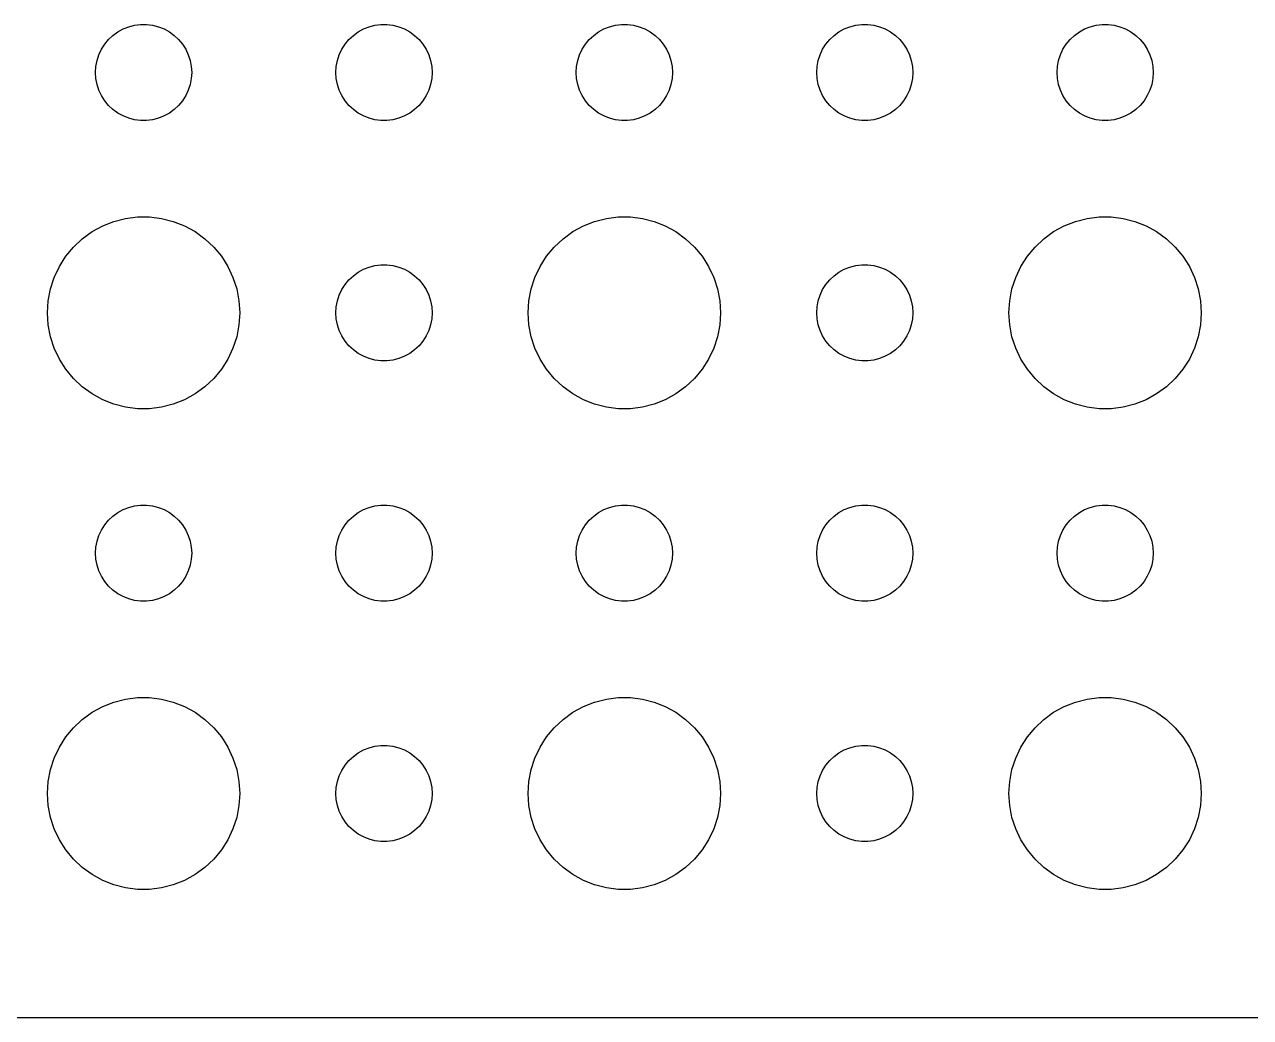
# Model space of a CAD drawing. Header units: metres. Extents: x -150 to 150, y -37 to 37.
# Drawn here: x -116.22 to -77.97, y -36.99 to -6 of the extents above; entities that cross this region are included whole.
import ezdxf

# ---------------------------------------------------------------- set-up
doc = ezdxf.new("R2010")
doc.units = ezdxf.units.M

msp = doc.modelspace()

# ---------------------------------------------------------------- linework, layer by layer
for p, q in [((-113.139, -6.14275), (-112.964, -6.07341)), ((-112.964, -6.07341), (-112.781, -6.02657)), ((-112.781, -6.02657), (-112.594, -6.00294)), ((-112.594, -6.00294), (-112.406, -6.00294)), ((-112.406, -6.00294), (-112.219, -6.02657)), ((-112.219, -6.02657), (-112.036, -6.07341)), ((-112.036, -6.07341), (-111.861, -6.14275)), ((-105.639, -6.14275), (-105.464, -6.07341)), ((-105.464, -6.07341), (-105.281, -6.02657)), ((-105.281, -6.02657), (-105.094, -6.00294)), ((-105.094, -6.00294), (-104.906, -6.00294)), ((-104.906, -6.00294), (-104.719, -6.02657)), ((-104.719, -6.02657), (-104.536, -6.07341)), ((-104.536, -6.07341), (-104.361, -6.14275)), ((-98.1387, -6.14275), (-97.9635, -6.07341)), ((-97.9635, -6.07341), (-97.7811, -6.02657)), ((-97.7811, -6.02657), (-97.5942, -6.00294)), ((-97.5942, -6.00294), (-97.4058, -6.00294)), ((-97.4058, -6.00294), (-97.2189, -6.02657)), ((-97.2189, -6.02657), (-97.0365, -6.07341)), ((-97.0365, -6.07341), (-96.8613, -6.14275)), ((-90.6387, -6.14275), (-90.4635, -6.07341)), ((-90.4635, -6.07341), (-90.2811, -6.02657)), ((-90.2811, -6.02657), (-90.0942, -6.00294)), ((-90.0942, -6.00294), (-89.9058, -6.00294)), ((-89.9058, -6.00294), (-89.7189, -6.02657)), ((-89.7189, -6.02657), (-89.5365, -6.07341)), ((-89.5365, -6.07341), (-89.3613, -6.14275)), ((-83.1387, -6.14275), (-82.9635, -6.07341)), ((-82.9635, -6.07341), (-82.7811, -6.02657)), ((-82.7811, -6.02657), (-82.5942, -6.00294)), ((-82.5942, -6.00294), (-82.4058, -6.00294)), ((-82.4058, -6.00294), (-82.2189, -6.02657)), ((-82.2189, -6.02657), (-82.0365, -6.07341)), ((-82.0365, -6.07341), (-81.8613, -6.14275)), ((-113.714, -6.61832), (-113.593, -6.47318)), ((-113.593, -6.47318), (-113.456, -6.34422)), ((-113.456, -6.34422), (-113.304, -6.23351)), ((-113.304, -6.23351), (-113.139, -6.14275)), ((-111.861, -6.14275), (-111.696, -6.23351)), ((-111.696, -6.23351), (-111.544, -6.34422)), ((-111.544, -6.34422), (-111.407, -6.47318)), ((-111.407, -6.47318), (-111.286, -6.61832)), ((-106.214, -6.61832), (-106.093, -6.47318)), ((-106.093, -6.47318), (-105.956, -6.34422)), ((-105.956, -6.34422), (-105.804, -6.23351)), ((-105.804, -6.23351), (-105.639, -6.14275)), ((-104.361, -6.14275), (-104.196, -6.23351)), ((-104.196, -6.23351), (-104.044, -6.34422)), ((-104.044, -6.34422), (-103.907, -6.47318)), ((-103.907, -6.47318), (-103.786, -6.61832)), ((-98.7135, -6.61832), (-98.5934, -6.47318)), ((-98.5934, -6.47318), (-98.4561, -6.34422)), ((-98.4561, -6.34422), (-98.3037, -6.23351)), ((-98.3037, -6.23351), (-98.1387, -6.14275)), ((-96.8613, -6.14275), (-96.6963, -6.23351)), ((-96.6963, -6.23351), (-96.5439, -6.34422)), ((-96.5439, -6.34422), (-96.4065, -6.47318)), ((-96.4065, -6.47318), (-96.2865, -6.61832)), ((-91.2135, -6.61832), (-91.0934, -6.47318)), ((-91.0934, -6.47318), (-90.9561, -6.34422)), ((-90.9561, -6.34422), (-90.8037, -6.23351)), ((-90.8037, -6.23351), (-90.6387, -6.14275)), ((-89.3613, -6.14275), (-89.1963, -6.23351)), ((-89.1963, -6.23351), (-89.0439, -6.34422)), ((-89.0439, -6.34422), (-88.9065, -6.47318)), ((-88.9065, -6.47318), (-88.7865, -6.61832)), ((-83.7135, -6.61832), (-83.5934, -6.47318)), ((-83.5934, -6.47318), (-83.4561, -6.34422)), ((-83.4561, -6.34422), (-83.3037, -6.23351)), ((-83.3037, -6.23351), (-83.1387, -6.14275)), ((-81.8613, -6.14275), (-81.6963, -6.23351)), ((-81.6963, -6.23351), (-81.5439, -6.34422)), ((-81.5439, -6.34422), (-81.4065, -6.47318)), ((-81.4065, -6.47318), (-81.2865, -6.61832)), ((-113.895, -6.9478), (-113.814, -6.77736)), ((-113.814, -6.77736), (-113.714, -6.61832)), ((-111.286, -6.61832), (-111.186, -6.77736)), ((-111.186, -6.77736), (-111.105, -6.9478)), ((-106.395, -6.9478), (-106.314, -6.77736)), ((-106.314, -6.77736), (-106.214, -6.61832)), ((-103.786, -6.61832), (-103.686, -6.77736)), ((-103.686, -6.77736), (-103.605, -6.9478)), ((-98.8947, -6.9478), (-98.8145, -6.77736)), ((-98.8145, -6.77736), (-98.7135, -6.61832)), ((-96.2865, -6.61832), (-96.1855, -6.77736)), ((-96.1855, -6.77736), (-96.1053, -6.9478)), ((-91.3947, -6.9478), (-91.3145, -6.77736)), ((-91.3145, -6.77736), (-91.2135, -6.61832)), ((-88.7865, -6.61832), (-88.6855, -6.77736)), ((-88.6855, -6.77736), (-88.6053, -6.9478)), ((-83.8947, -6.9478), (-83.8145, -6.77736)), ((-83.8145, -6.77736), (-83.7135, -6.61832)), ((-81.2865, -6.61832), (-81.1855, -6.77736)), ((-81.1855, -6.77736), (-81.1053, -6.9478)), ((-113.988, -7.312), (-113.953, -7.12695)), ((-113.953, -7.12695), (-113.895, -6.9478)), ((-111.105, -6.9478), (-111.047, -7.12695)), ((-111.047, -7.12695), (-111.012, -7.312)), ((-106.488, -7.312), (-106.453, -7.12695)), ((-106.453, -7.12695), (-106.395, -6.9478)), ((-103.605, -6.9478), (-103.547, -7.12695)), ((-103.547, -7.12695), (-103.512, -7.312)), ((-98.9882, -7.312), (-98.9529, -7.12695)), ((-98.9529, -7.12695), (-98.8947, -6.9478)), ((-96.1053, -6.9478), (-96.0471, -7.12695)), ((-96.0471, -7.12695), (-96.0118, -7.312)), ((-91.4882, -7.312), (-91.4529, -7.12695)), ((-91.4529, -7.12695), (-91.3947, -6.9478)), ((-88.6053, -6.9478), (-88.5471, -7.12695)), ((-88.5471, -7.12695), (-88.5118, -7.312)), ((-83.9882, -7.312), (-83.9529, -7.12695)), ((-83.9529, -7.12695), (-83.8947, -6.9478)), ((-81.1053, -6.9478), (-81.0471, -7.12695)), ((-81.0471, -7.12695), (-81.0118, -7.312)), ((-114, -7.5), (-113.988, -7.312)), ((-113.988, -7.68799), (-114, -7.5)), ((-111.012, -7.312), (-111, -7.5)), ((-111, -7.5), (-111.012, -7.68799)), ((-106.5, -7.5), (-106.488, -7.312)), ((-106.488, -7.68799), (-106.5, -7.5)), ((-103.512, -7.312), (-103.5, -7.5)), ((-103.5, -7.5), (-103.512, -7.68799)), ((-99, -7.5), (-98.9882, -7.312)), ((-98.9882, -7.68799), (-99, -7.5)), ((-96.0118, -7.312), (-96, -7.5)), ((-96, -7.5), (-96.0118, -7.68799)), ((-91.5, -7.5), (-91.4882, -7.312)), ((-91.4882, -7.68799), (-91.5, -7.5)), ((-88.5118, -7.312), (-88.5, -7.5)), ((-88.5, -7.5), (-88.5118, -7.68799)), ((-84, -7.5), (-83.9882, -7.312)), ((-83.9882, -7.68799), (-84, -7.5)), ((-81.0118, -7.312), (-81, -7.5)), ((-81, -7.5), (-81.0118, -7.68799)), ((-113.953, -7.87303), (-113.988, -7.68799)), ((-113.895, -8.05219), (-113.953, -7.87303)), ((-111.047, -7.87303), (-111.105, -8.05219)), ((-111.012, -7.68799), (-111.047, -7.87303)), ((-106.453, -7.87303), (-106.488, -7.68799)), ((-106.395, -8.05219), (-106.453, -7.87303)), ((-103.547, -7.87303), (-103.605, -8.05219)), ((-103.512, -7.68799), (-103.547, -7.87303)), ((-98.9529, -7.87303), (-98.9882, -7.68799)), ((-98.8947, -8.05219), (-98.9529, -7.87303)), ((-96.0471, -7.87303), (-96.1053, -8.05219)), ((-96.0118, -7.68799), (-96.0471, -7.87303)), ((-91.4529, -7.87303), (-91.4882, -7.68799)), ((-91.3947, -8.05219), (-91.4529, -7.87303)), ((-88.5471, -7.87303), (-88.6053, -8.05219)), ((-88.5118, -7.68799), (-88.5471, -7.87303)), ((-83.9529, -7.87303), (-83.9882, -7.68799)), ((-83.8947, -8.05219), (-83.9529, -7.87303)), ((-81.0471, -7.87303), (-81.1053, -8.05219)), ((-81.0118, -7.68799), (-81.0471, -7.87303)), ((-113.814, -8.22263), (-113.895, -8.05219)), ((-113.714, -8.38167), (-113.814, -8.22263)), ((-113.593, -8.52681), (-113.714, -8.38167)), ((-111.286, -8.38167), (-111.407, -8.52681)), ((-111.186, -8.22263), (-111.286, -8.38167)), ((-111.105, -8.05219), (-111.186, -8.22263)), ((-106.314, -8.22263), (-106.395, -8.05219)), ((-106.214, -8.38167), (-106.314, -8.22263)), ((-106.093, -8.52681), (-106.214, -8.38167)), ((-103.786, -8.38167), (-103.907, -8.52681)), ((-103.686, -8.22263), (-103.786, -8.38167)), ((-103.605, -8.05219), (-103.686, -8.22263)), ((-98.8145, -8.22263), (-98.8947, -8.05219)), ((-98.7135, -8.38167), (-98.8145, -8.22263)), ((-98.5934, -8.52681), (-98.7135, -8.38167)), ((-96.2865, -8.38167), (-96.4065, -8.52681)), ((-96.1855, -8.22263), (-96.2865, -8.38167)), ((-96.1053, -8.05219), (-96.1855, -8.22263)), ((-91.3145, -8.22263), (-91.3947, -8.05219)), ((-91.2135, -8.38167), (-91.3145, -8.22263)), ((-91.0934, -8.52681), (-91.2135, -8.38167)), ((-88.7865, -8.38167), (-88.9065, -8.52681)), ((-88.6855, -8.22263), (-88.7865, -8.38167)), ((-88.6053, -8.05219), (-88.6855, -8.22263)), ((-83.8145, -8.22263), (-83.8947, -8.05219)), ((-83.7135, -8.38167), (-83.8145, -8.22263)), ((-83.5934, -8.52681), (-83.7135, -8.38167)), ((-81.2865, -8.38167), (-81.4065, -8.52681)), ((-81.1855, -8.22263), (-81.2865, -8.38167)), ((-81.1053, -8.05219), (-81.1855, -8.22263)), ((-113.456, -8.65576), (-113.593, -8.52681)), ((-113.304, -8.76648), (-113.456, -8.65576)), ((-113.139, -8.85724), (-113.304, -8.76648)), ((-111.696, -8.76648), (-111.861, -8.85724)), ((-111.544, -8.65576), (-111.696, -8.76648)), ((-111.407, -8.52681), (-111.544, -8.65576)), ((-105.956, -8.65576), (-106.093, -8.52681)), ((-105.804, -8.76648), (-105.956, -8.65576)), ((-105.639, -8.85724), (-105.804, -8.76648)), ((-104.196, -8.76648), (-104.361, -8.85724)), ((-104.044, -8.65576), (-104.196, -8.76648)), ((-103.907, -8.52681), (-104.044, -8.65576)), ((-98.4561, -8.65576), (-98.5934, -8.52681)), ((-98.3037, -8.76648), (-98.4561, -8.65576)), ((-98.1387, -8.85724), (-98.3037, -8.76648)), ((-96.6963, -8.76648), (-96.8613, -8.85724)), ((-96.5439, -8.65576), (-96.6963, -8.76648)), ((-96.4065, -8.52681), (-96.5439, -8.65576)), ((-90.9561, -8.65576), (-91.0934, -8.52681)), ((-90.8037, -8.76648), (-90.9561, -8.65576)), ((-90.6387, -8.85724), (-90.8037, -8.76648)), ((-89.1963, -8.76648), (-89.3613, -8.85724)), ((-89.0439, -8.65576), (-89.1963, -8.76648)), ((-88.9065, -8.52681), (-89.0439, -8.65576)), ((-83.4561, -8.65576), (-83.5934, -8.52681)), ((-83.3037, -8.76648), (-83.4561, -8.65576)), ((-83.1387, -8.85724), (-83.3037, -8.76648)), ((-81.6963, -8.76648), (-81.8613, -8.85724)), ((-81.5439, -8.65576), (-81.6963, -8.76648)), ((-81.4065, -8.52681), (-81.5439, -8.65576)), ((-112.964, -8.92657), (-113.139, -8.85724)), ((-112.781, -8.97342), (-112.964, -8.92657)), ((-112.594, -8.99704), (-112.781, -8.97342)), ((-112.406, -8.99704), (-112.594, -8.99704)), ((-112.219, -8.97342), (-112.406, -8.99704)), ((-112.036, -8.92657), (-112.219, -8.97342)), ((-111.861, -8.85724), (-112.036, -8.92657)), ((-105.464, -8.92657), (-105.639, -8.85724)), ((-105.281, -8.97342), (-105.464, -8.92657)), ((-105.094, -8.99704), (-105.281, -8.97342)), ((-104.906, -8.99704), (-105.094, -8.99704)), ((-104.719, -8.97342), (-104.906, -8.99704)), ((-104.536, -8.92657), (-104.719, -8.97342)), ((-104.361, -8.85724), (-104.536, -8.92657)), ((-97.9635, -8.92657), (-98.1387, -8.85724)), ((-97.7811, -8.97342), (-97.9635, -8.92657)), ((-97.5942, -8.99704), (-97.7811, -8.97342)), ((-97.4058, -8.99704), (-97.5942, -8.99704)), ((-97.2189, -8.97342), (-97.4058, -8.99704)), ((-97.0365, -8.92657), (-97.2189, -8.97342)), ((-96.8613, -8.85724), (-97.0365, -8.92657)), ((-90.4635, -8.92657), (-90.6387, -8.85724)), ((-90.2811, -8.97342), (-90.4635, -8.92657)), ((-90.0942, -8.99704), (-90.2811, -8.97342)), ((-89.9058, -8.99704), (-90.0942, -8.99704)), ((-89.7189, -8.97342), (-89.9058, -8.99704)), ((-89.5365, -8.92657), (-89.7189, -8.97342)), ((-89.3613, -8.85724), (-89.5365, -8.92657)), ((-82.9635, -8.92657), (-83.1387, -8.85724)), ((-82.7811, -8.97342), (-82.9635, -8.92657)), ((-82.5942, -8.99704), (-82.7811, -8.97342)), ((-82.4058, -8.99704), (-82.5942, -8.99704)), ((-82.2189, -8.97342), (-82.4058, -8.99704)), ((-82.0365, -8.92657), (-82.2189, -8.97342)), ((-81.8613, -8.85724), (-82.0365, -8.92657)), ((-113.777, -12.2855), (-113.427, -12.1468)), ((-113.427, -12.1468), (-113.062, -12.0531)), ((-113.062, -12.0531), (-112.688, -12.0059)), ((-112.688, -12.0059), (-112.312, -12.0059)), ((-112.312, -12.0059), (-111.938, -12.0531)), ((-111.938, -12.0531), (-111.573, -12.1468)), ((-111.573, -12.1468), (-111.223, -12.2855)), ((-98.7773, -12.2855), (-98.427, -12.1468)), ((-98.427, -12.1468), (-98.0621, -12.0531)), ((-98.0621, -12.0531), (-97.6884, -12.0059)), ((-97.6884, -12.0059), (-97.3116, -12.0059)), ((-97.3116, -12.0059), (-96.9379, -12.0531)), ((-96.9379, -12.0531), (-96.573, -12.1468)), ((-96.573, -12.1468), (-96.2227, -12.2855)), ((-83.7773, -12.2855), (-83.427, -12.1468)), ((-83.427, -12.1468), (-83.0621, -12.0531)), ((-83.0621, -12.0531), (-82.6884, -12.0059)), ((-82.6884, -12.0059), (-82.3116, -12.0059)), ((-82.3116, -12.0059), (-81.9379, -12.0531)), ((-81.9379, -12.0531), (-81.573, -12.1468)), ((-81.573, -12.1468), (-81.2227, -12.2855)), ((-114.412, -12.6884), (-114.107, -12.467)), ((-114.107, -12.467), (-113.777, -12.2855)), ((-111.223, -12.2855), (-110.893, -12.467)), ((-110.893, -12.467), (-110.588, -12.6884)), ((-99.4123, -12.6884), (-99.1075, -12.467)), ((-99.1075, -12.467), (-98.7773, -12.2855)), ((-96.2227, -12.2855), (-95.8925, -12.467)), ((-95.8925, -12.467), (-95.5877, -12.6884)), ((-84.4123, -12.6884), (-84.1075, -12.467)), ((-84.1075, -12.467), (-83.7773, -12.2855)), ((-81.2227, -12.2855), (-80.8925, -12.467)), ((-80.8925, -12.467), (-80.5877, -12.6884)), ((-114.927, -13.2366), (-114.687, -12.9464)), ((-114.687, -12.9464), (-114.412, -12.6884)), ((-110.588, -12.6884), (-110.313, -12.9464)), ((-110.313, -12.9464), (-110.073, -13.2366)), ((-99.927, -13.2366), (-99.6869, -12.9464)), ((-99.6869, -12.9464), (-99.4123, -12.6884)), ((-95.5877, -12.6884), (-95.3131, -12.9464)), ((-95.3131, -12.9464), (-95.073, -13.2366)), ((-84.927, -13.2366), (-84.6869, -12.9464)), ((-84.6869, -12.9464), (-84.4123, -12.6884)), ((-80.5877, -12.6884), (-80.3131, -12.9464)), ((-80.3131, -12.9464), (-80.073, -13.2366)), ((-115.129, -13.5547), (-114.927, -13.2366)), ((-110.073, -13.2366), (-109.871, -13.5547)), ((-100.129, -13.5547), (-99.927, -13.2366)), ((-95.073, -13.2366), (-94.8711, -13.5547)), ((-85.1289, -13.5547), (-84.927, -13.2366)), ((-80.073, -13.2366), (-79.8711, -13.5547)), ((-115.289, -13.8956), (-115.129, -13.5547)), ((-109.871, -13.5547), (-109.711, -13.8956)), ((-105.956, -13.8442), (-105.804, -13.7335)), ((-105.804, -13.7335), (-105.639, -13.6427)), ((-105.639, -13.6427), (-105.464, -13.5734)), ((-105.464, -13.5734), (-105.281, -13.5266)), ((-105.281, -13.5266), (-105.094, -13.5029)), ((-105.094, -13.5029), (-104.906, -13.5029)), ((-104.906, -13.5029), (-104.719, -13.5266)), ((-104.719, -13.5266), (-104.536, -13.5734)), ((-104.536, -13.5734), (-104.361, -13.6427)), ((-104.361, -13.6427), (-104.196, -13.7335)), ((-104.196, -13.7335), (-104.044, -13.8442)), ((-100.289, -13.8956), (-100.129, -13.5547)), ((-94.8711, -13.5547), (-94.7107, -13.8956)), ((-90.9561, -13.8442), (-90.8037, -13.7335)), ((-90.8037, -13.7335), (-90.6387, -13.6427)), ((-90.6387, -13.6427), (-90.4635, -13.5734)), ((-90.4635, -13.5734), (-90.2811, -13.5266)), ((-90.2811, -13.5266), (-90.0942, -13.5029)), ((-90.0942, -13.5029), (-89.9058, -13.5029)), ((-89.9058, -13.5029), (-89.7189, -13.5266)), ((-89.7189, -13.5266), (-89.5365, -13.5734)), ((-89.5365, -13.5734), (-89.3613, -13.6427)), ((-89.3613, -13.6427), (-89.1963, -13.7335)), ((-89.1963, -13.7335), (-89.0439, -13.8442)), ((-85.2893, -13.8956), (-85.1289, -13.5547)), ((-79.8711, -13.5547), (-79.7107, -13.8956)), ((-115.406, -14.2539), (-115.289, -13.8956)), ((-109.711, -13.8956), (-109.594, -14.2539)), ((-106.314, -14.2774), (-106.214, -14.1183)), ((-106.214, -14.1183), (-106.093, -13.9732)), ((-106.093, -13.9732), (-105.956, -13.8442)), ((-104.044, -13.8442), (-103.907, -13.9732)), ((-103.907, -13.9732), (-103.786, -14.1183)), ((-103.786, -14.1183), (-103.686, -14.2774)), ((-100.406, -14.2539), (-100.289, -13.8956)), ((-94.7107, -13.8956), (-94.5943, -14.2539)), ((-91.3145, -14.2774), (-91.2135, -14.1183)), ((-91.2135, -14.1183), (-91.0934, -13.9732)), ((-91.0934, -13.9732), (-90.9561, -13.8442)), ((-89.0439, -13.8442), (-88.9065, -13.9732)), ((-88.9065, -13.9732), (-88.7865, -14.1183)), ((-88.7865, -14.1183), (-88.6855, -14.2774)), ((-85.4057, -14.2539), (-85.2893, -13.8956)), ((-79.7107, -13.8956), (-79.5943, -14.2539)), ((-115.476, -14.624), (-115.406, -14.2539)), ((-109.594, -14.2539), (-109.524, -14.624)), ((-106.453, -14.627), (-106.395, -14.4478)), ((-106.395, -14.4478), (-106.314, -14.2774)), ((-103.686, -14.2774), (-103.605, -14.4478)), ((-103.605, -14.4478), (-103.547, -14.627)), ((-100.476, -14.624), (-100.406, -14.2539)), ((-94.5943, -14.2539), (-94.5237, -14.624)), ((-91.4529, -14.627), (-91.3947, -14.4478)), ((-91.3947, -14.4478), (-91.3145, -14.2774)), ((-88.6855, -14.2774), (-88.6053, -14.4478)), ((-88.6053, -14.4478), (-88.5471, -14.627)), ((-85.4763, -14.624), (-85.4057, -14.2539)), ((-79.5943, -14.2539), (-79.5237, -14.624)), ((-115.5, -15), (-115.476, -14.624)), ((-109.524, -14.624), (-109.5, -15)), ((-106.5, -15), (-106.488, -14.812)), ((-106.488, -14.812), (-106.453, -14.627)), ((-103.547, -14.627), (-103.512, -14.812)), ((-103.512, -14.812), (-103.5, -15)), ((-100.5, -15), (-100.476, -14.624)), ((-94.5237, -14.624), (-94.5, -15)), ((-91.5, -15), (-91.4882, -14.812)), ((-91.4882, -14.812), (-91.4529, -14.627)), ((-88.5471, -14.627), (-88.5118, -14.812)), ((-88.5118, -14.812), (-88.5, -15)), ((-85.5, -15), (-85.4763, -14.624)), ((-79.5237, -14.624), (-79.5, -15)), ((-115.476, -15.376), (-115.5, -15)), ((-109.5, -15), (-109.524, -15.376)), ((-106.488, -15.188), (-106.5, -15)), ((-106.453, -15.373), (-106.488, -15.188)), ((-103.512, -15.188), (-103.547, -15.373)), ((-103.5, -15), (-103.512, -15.188)), ((-100.476, -15.376), (-100.5, -15)), ((-94.5, -15), (-94.5237, -15.376)), ((-91.4882, -15.188), (-91.5, -15)), ((-91.4529, -15.373), (-91.4882, -15.188)), ((-88.5118, -15.188), (-88.5471, -15.373)), ((-88.5, -15), (-88.5118, -15.188)), ((-85.4763, -15.376), (-85.5, -15)), ((-79.5, -15), (-79.5237, -15.376)), ((-115.406, -15.7461), (-115.476, -15.376)), ((-109.524, -15.376), (-109.594, -15.7461)), ((-106.395, -15.5522), (-106.453, -15.373)), ((-106.314, -15.7226), (-106.395, -15.5522)), ((-103.605, -15.5522), (-103.686, -15.7226)), ((-103.547, -15.373), (-103.605, -15.5522)), ((-100.406, -15.7461), (-100.476, -15.376)), ((-94.5237, -15.376), (-94.5943, -15.7461)), ((-91.3947, -15.5522), (-91.4529, -15.373)), ((-91.3145, -15.7226), (-91.3947, -15.5522)), ((-88.6053, -15.5522), (-88.6855, -15.7226)), ((-88.5471, -15.373), (-88.6053, -15.5522)), ((-85.4057, -15.7461), (-85.4763, -15.376)), ((-79.5237, -15.376), (-79.5943, -15.7461)), ((-115.289, -16.1044), (-115.406, -15.7461)), ((-109.594, -15.7461), (-109.711, -16.1044)), ((-106.214, -15.8817), (-106.314, -15.7226)), ((-106.093, -16.0268), (-106.214, -15.8817)), ((-105.956, -16.1558), (-106.093, -16.0268)), ((-103.907, -16.0268), (-104.044, -16.1558)), ((-103.786, -15.8817), (-103.907, -16.0268)), ((-103.686, -15.7226), (-103.786, -15.8817)), ((-100.289, -16.1044), (-100.406, -15.7461)), ((-94.5943, -15.7461), (-94.7107, -16.1044)), ((-91.2135, -15.8817), (-91.3145, -15.7226)), ((-91.0934, -16.0268), (-91.2135, -15.8817)), ((-90.9561, -16.1558), (-91.0934, -16.0268)), ((-88.9065, -16.0268), (-89.0439, -16.1558)), ((-88.7865, -15.8817), (-88.9065, -16.0268)), ((-88.6855, -15.7226), (-88.7865, -15.8817)), ((-85.2893, -16.1044), (-85.4057, -15.7461)), ((-79.5943, -15.7461), (-79.7107, -16.1044)), ((-115.129, -16.4453), (-115.289, -16.1044)), ((-114.927, -16.7634), (-115.129, -16.4453)), ((-109.871, -16.4453), (-110.073, -16.7634)), ((-109.711, -16.1044), (-109.871, -16.4453)), ((-105.804, -16.2665), (-105.956, -16.1558)), ((-105.639, -16.3572), (-105.804, -16.2665)), ((-105.464, -16.4266), (-105.639, -16.3572)), ((-105.281, -16.4734), (-105.464, -16.4266)), ((-104.536, -16.4266), (-104.719, -16.4734)), ((-104.361, -16.3572), (-104.536, -16.4266)), ((-104.196, -16.2665), (-104.361, -16.3572)), ((-104.044, -16.1558), (-104.196, -16.2665)), ((-100.129, -16.4453), (-100.289, -16.1044)), ((-99.927, -16.7634), (-100.129, -16.4453)), ((-94.8711, -16.4453), (-95.073, -16.7634)), ((-94.7107, -16.1044), (-94.8711, -16.4453)), ((-90.8037, -16.2665), (-90.9561, -16.1558)), ((-90.6387, -16.3572), (-90.8037, -16.2665)), ((-90.4635, -16.4266), (-90.6387, -16.3572)), ((-90.2811, -16.4734), (-90.4635, -16.4266)), ((-89.5365, -16.4266), (-89.7189, -16.4734)), ((-89.3613, -16.3572), (-89.5365, -16.4266)), ((-89.1963, -16.2665), (-89.3613, -16.3572)), ((-89.0439, -16.1558), (-89.1963, -16.2665)), ((-85.1289, -16.4453), (-85.2893, -16.1044)), ((-84.927, -16.7634), (-85.1289, -16.4453)), ((-79.8711, -16.4453), (-80.073, -16.7634)), ((-79.7107, -16.1044), (-79.8711, -16.4453)), ((-114.687, -17.0536), (-114.927, -16.7634)), ((-110.073, -16.7634), (-110.313, -17.0536)), ((-105.094, -16.497), (-105.281, -16.4734)), ((-104.906, -16.497), (-105.094, -16.497)), ((-104.719, -16.4734), (-104.906, -16.497)), ((-99.6869, -17.0536), (-99.927, -16.7634)), ((-95.073, -16.7634), (-95.3131, -17.0536)), ((-90.0942, -16.497), (-90.2811, -16.4734)), ((-89.9058, -16.497), (-90.0942, -16.497)), ((-89.7189, -16.4734), (-89.9058, -16.497)), ((-84.6869, -17.0536), (-84.927, -16.7634)), ((-80.073, -16.7634), (-80.3131, -17.0536)), ((-114.412, -17.3115), (-114.687, -17.0536)), ((-110.313, -17.0536), (-110.588, -17.3115)), ((-99.4123, -17.3115), (-99.6869, -17.0536)), ((-95.3131, -17.0536), (-95.5877, -17.3115)), ((-84.4123, -17.3115), (-84.6869, -17.0536)), ((-80.3131, -17.0536), (-80.5877, -17.3115)), ((-114.107, -17.533), (-114.412, -17.3115)), ((-113.777, -17.7145), (-114.107, -17.533)), ((-110.893, -17.533), (-111.223, -17.7145)), ((-110.588, -17.3115), (-110.893, -17.533)), ((-99.1075, -17.533), (-99.4123, -17.3115)), ((-98.7773, -17.7145), (-99.1075, -17.533)), ((-95.8925, -17.533), (-96.2227, -17.7145)), ((-95.5877, -17.3115), (-95.8925, -17.533)), ((-84.1075, -17.533), (-84.4123, -17.3115)), ((-83.7773, -17.7145), (-84.1075, -17.533)), ((-80.8925, -17.533), (-81.2227, -17.7145)), ((-80.5877, -17.3115), (-80.8925, -17.533)), ((-113.427, -17.8532), (-113.777, -17.7145)), ((-113.062, -17.9469), (-113.427, -17.8532)), ((-112.688, -17.9941), (-113.062, -17.9469)), ((-111.938, -17.9469), (-112.312, -17.9941)), ((-111.573, -17.8532), (-111.938, -17.9469)), ((-111.223, -17.7145), (-111.573, -17.8532)), ((-98.427, -17.8532), (-98.7773, -17.7145)), ((-98.0621, -17.9469), (-98.427, -17.8532)), ((-97.6884, -17.9941), (-98.0621, -17.9469)), ((-96.9379, -17.9469), (-97.3116, -17.9941)), ((-96.573, -17.8532), (-96.9379, -17.9469)), ((-96.2227, -17.7145), (-96.573, -17.8532)), ((-83.427, -17.8532), (-83.7773, -17.7145)), ((-83.0621, -17.9469), (-83.427, -17.8532)), ((-82.6884, -17.9941), (-83.0621, -17.9469)), ((-81.9379, -17.9469), (-82.3116, -17.9941)), ((-81.573, -17.8532), (-81.9379, -17.9469)), ((-81.2227, -17.7145), (-81.573, -17.8532)), ((-112.312, -17.9941), (-112.688, -17.9941)), ((-97.3116, -17.9941), (-97.6884, -17.9941)), ((-82.3116, -17.9941), (-82.6884, -17.9941)), ((-112.964, -21.0734), (-112.781, -21.0266)), ((-112.781, -21.0266), (-112.594, -21.003)), ((-112.594, -21.003), (-112.406, -21.003)), ((-112.406, -21.003), (-112.219, -21.0266)), ((-112.219, -21.0266), (-112.036, -21.0734)), ((-105.464, -21.0734), (-105.281, -21.0266)), ((-105.281, -21.0266), (-105.094, -21.003)), ((-105.094, -21.003), (-104.906, -21.003)), ((-104.906, -21.003), (-104.719, -21.0266)), ((-104.719, -21.0266), (-104.536, -21.0734)), ((-97.9635, -21.0734), (-97.7811, -21.0266)), ((-97.7811, -21.0266), (-97.5942, -21.003)), ((-97.5942, -21.003), (-97.4058, -21.003)), ((-97.4058, -21.003), (-97.2189, -21.0266)), ((-97.2189, -21.0266), (-97.0365, -21.0734)), ((-90.4635, -21.0734), (-90.2811, -21.0266)), ((-90.2811, -21.0266), (-90.0942, -21.003)), ((-90.0942, -21.003), (-89.9058, -21.003)), ((-89.9058, -21.003), (-89.7189, -21.0266)), ((-89.7189, -21.0266), (-89.5365, -21.0734)), ((-82.9635, -21.0734), (-82.7811, -21.0266)), ((-82.7811, -21.0266), (-82.5942, -21.003)), ((-82.5942, -21.003), (-82.4058, -21.003)), ((-82.4058, -21.003), (-82.2189, -21.0266)), ((-82.2189, -21.0266), (-82.0365, -21.0734)), ((-113.593, -21.4732), (-113.456, -21.3442)), ((-113.456, -21.3442), (-113.304, -21.2335)), ((-113.304, -21.2335), (-113.139, -21.1427)), ((-113.139, -21.1427), (-112.964, -21.0734)), ((-112.036, -21.0734), (-111.861, -21.1427)), ((-111.861, -21.1427), (-111.696, -21.2335)), ((-111.696, -21.2335), (-111.544, -21.3442)), ((-111.544, -21.3442), (-111.407, -21.4732)), ((-106.093, -21.4732), (-105.956, -21.3442)), ((-105.956, -21.3442), (-105.804, -21.2335)), ((-105.804, -21.2335), (-105.639, -21.1427)), ((-105.639, -21.1427), (-105.464, -21.0734)), ((-104.536, -21.0734), (-104.361, -21.1427)), ((-104.361, -21.1427), (-104.196, -21.2335)), ((-104.196, -21.2335), (-104.044, -21.3442)), ((-104.044, -21.3442), (-103.907, -21.4732)), ((-98.5934, -21.4732), (-98.4561, -21.3442)), ((-98.4561, -21.3442), (-98.3037, -21.2335)), ((-98.3037, -21.2335), (-98.1387, -21.1427)), ((-98.1387, -21.1427), (-97.9635, -21.0734)), ((-97.0365, -21.0734), (-96.8613, -21.1427)), ((-96.8613, -21.1427), (-96.6963, -21.2335)), ((-96.6963, -21.2335), (-96.5439, -21.3442)), ((-96.5439, -21.3442), (-96.4065, -21.4732)), ((-91.0934, -21.4732), (-90.9561, -21.3442)), ((-90.9561, -21.3442), (-90.8037, -21.2335)), ((-90.8037, -21.2335), (-90.6387, -21.1427)), ((-90.6387, -21.1427), (-90.4635, -21.0734)), ((-89.5365, -21.0734), (-89.3613, -21.1427)), ((-89.3613, -21.1427), (-89.1963, -21.2335)), ((-89.1963, -21.2335), (-89.0439, -21.3442)), ((-89.0439, -21.3442), (-88.9065, -21.4732)), ((-83.5934, -21.4732), (-83.4561, -21.3442)), ((-83.4561, -21.3442), (-83.3037, -21.2335)), ((-83.3037, -21.2335), (-83.1387, -21.1427)), ((-83.1387, -21.1427), (-82.9635, -21.0734)), ((-82.0365, -21.0734), (-81.8613, -21.1427)), ((-81.8613, -21.1427), (-81.6963, -21.2335)), ((-81.6963, -21.2335), (-81.5439, -21.3442)), ((-81.5439, -21.3442), (-81.4065, -21.4732)), ((-113.895, -21.9478), (-113.814, -21.7774)), ((-113.814, -21.7774), (-113.714, -21.6183)), ((-113.714, -21.6183), (-113.593, -21.4732)), ((-111.407, -21.4732), (-111.286, -21.6183)), ((-111.286, -21.6183), (-111.186, -21.7774)), ((-111.186, -21.7774), (-111.105, -21.9478)), ((-106.395, -21.9478), (-106.314, -21.7774)), ((-106.314, -21.7774), (-106.214, -21.6183)), ((-106.214, -21.6183), (-106.093, -21.4732)), ((-103.907, -21.4732), (-103.786, -21.6183)), ((-103.786, -21.6183), (-103.686, -21.7774)), ((-103.686, -21.7774), (-103.605, -21.9478)), ((-98.8947, -21.9478), (-98.8145, -21.7774)), ((-98.8145, -21.7774), (-98.7135, -21.6183)), ((-98.7135, -21.6183), (-98.5934, -21.4732)), ((-96.4065, -21.4732), (-96.2865, -21.6183)), ((-96.2865, -21.6183), (-96.1855, -21.7774)), ((-96.1855, -21.7774), (-96.1053, -21.9478)), ((-91.3947, -21.9478), (-91.3145, -21.7774)), ((-91.3145, -21.7774), (-91.2135, -21.6183)), ((-91.2135, -21.6183), (-91.0934, -21.4732)), ((-88.9065, -21.4732), (-88.7865, -21.6183)), ((-88.7865, -21.6183), (-88.6855, -21.7774)), ((-88.6855, -21.7774), (-88.6053, -21.9478)), ((-83.8947, -21.9478), (-83.8145, -21.7774)), ((-83.8145, -21.7774), (-83.7135, -21.6183)), ((-83.7135, -21.6183), (-83.5934, -21.4732)), ((-81.4065, -21.4732), (-81.2865, -21.6183)), ((-81.2865, -21.6183), (-81.1855, -21.7774)), ((-81.1855, -21.7774), (-81.1053, -21.9478)), ((-113.988, -22.312), (-113.953, -22.127)), ((-113.953, -22.127), (-113.895, -21.9478)), ((-111.105, -21.9478), (-111.047, -22.127)), ((-111.047, -22.127), (-111.012, -22.312)), ((-106.488, -22.312), (-106.453, -22.127)), ((-106.453, -22.127), (-106.395, -21.9478)), ((-103.605, -21.9478), (-103.547, -22.127)), ((-103.547, -22.127), (-103.512, -22.312)), ((-98.9882, -22.312), (-98.9529, -22.127)), ((-98.9529, -22.127), (-98.8947, -21.9478)), ((-96.1053, -21.9478), (-96.0471, -22.127)), ((-96.0471, -22.127), (-96.0118, -22.312)), ((-91.4882, -22.312), (-91.4529, -22.127)), ((-91.4529, -22.127), (-91.3947, -21.9478)), ((-88.6053, -21.9478), (-88.5471, -22.127)), ((-88.5471, -22.127), (-88.5118, -22.312)), ((-83.9882, -22.312), (-83.9529, -22.127)), ((-83.9529, -22.127), (-83.8947, -21.9478)), ((-81.1053, -21.9478), (-81.0471, -22.127)), ((-81.0471, -22.127), (-81.0118, -22.312)), ((-114, -22.5), (-113.988, -22.312)), ((-113.988, -22.688), (-114, -22.5)), ((-111.012, -22.312), (-111, -22.5)), ((-111, -22.5), (-111.012, -22.688)), ((-106.5, -22.5), (-106.488, -22.312)), ((-106.488, -22.688), (-106.5, -22.5)), ((-103.512, -22.312), (-103.5, -22.5)), ((-103.5, -22.5), (-103.512, -22.688)), ((-99, -22.5), (-98.9882, -22.312)), ((-98.9882, -22.688), (-99, -22.5)), ((-96.0118, -22.312), (-96, -22.5)), ((-96, -22.5), (-96.0118, -22.688)), ((-91.5, -22.5), (-91.4882, -22.312)), ((-91.4882, -22.688), (-91.5, -22.5)), ((-88.5118, -22.312), (-88.5, -22.5)), ((-88.5, -22.5), (-88.5118, -22.688)), ((-84, -22.5), (-83.9882, -22.312)), ((-83.9882, -22.688), (-84, -22.5)), ((-81.0118, -22.312), (-81, -22.5)), ((-81, -22.5), (-81.0118, -22.688)), ((-113.953, -22.873), (-113.988, -22.688)), ((-113.895, -23.0522), (-113.953, -22.873)), ((-111.047, -22.873), (-111.105, -23.0522)), ((-111.012, -22.688), (-111.047, -22.873)), ((-106.453, -22.873), (-106.488, -22.688)), ((-106.395, -23.0522), (-106.453, -22.873)), ((-103.547, -22.873), (-103.605, -23.0522)), ((-103.512, -22.688), (-103.547, -22.873)), ((-98.9529, -22.873), (-98.9882, -22.688)), ((-98.8947, -23.0522), (-98.9529, -22.873)), ((-96.0471, -22.873), (-96.1053, -23.0522)), ((-96.0118, -22.688), (-96.0471, -22.873)), ((-91.4529, -22.873), (-91.4882, -22.688)), ((-91.3947, -23.0522), (-91.4529, -22.873)), ((-88.5471, -22.873), (-88.6053, -23.0522)), ((-88.5118, -22.688), (-88.5471, -22.873)), ((-83.9529, -22.873), (-83.9882, -22.688)), ((-83.8947, -23.0522), (-83.9529, -22.873)), ((-81.0471, -22.873), (-81.1053, -23.0522)), ((-81.0118, -22.688), (-81.0471, -22.873)), ((-113.814, -23.2226), (-113.895, -23.0522)), ((-113.714, -23.3817), (-113.814, -23.2226)), ((-111.186, -23.2226), (-111.286, -23.3817)), ((-111.105, -23.0522), (-111.186, -23.2226)), ((-106.314, -23.2226), (-106.395, -23.0522)), ((-106.214, -23.3817), (-106.314, -23.2226)), ((-103.686, -23.2226), (-103.786, -23.3817)), ((-103.605, -23.0522), (-103.686, -23.2226)), ((-98.8145, -23.2226), (-98.8947, -23.0522)), ((-98.7135, -23.3817), (-98.8145, -23.2226)), ((-96.1855, -23.2226), (-96.2865, -23.3817)), ((-96.1053, -23.0522), (-96.1855, -23.2226)), ((-91.3145, -23.2226), (-91.3947, -23.0522)), ((-91.2135, -23.3817), (-91.3145, -23.2226)), ((-88.6855, -23.2226), (-88.7865, -23.3817)), ((-88.6053, -23.0522), (-88.6855, -23.2226)), ((-83.8145, -23.2226), (-83.8947, -23.0522)), ((-83.7135, -23.3817), (-83.8145, -23.2226)), ((-81.1855, -23.2226), (-81.2865, -23.3817)), ((-81.1053, -23.0522), (-81.1855, -23.2226)), ((-113.593, -23.5268), (-113.714, -23.3817)), ((-113.456, -23.6558), (-113.593, -23.5268)), ((-113.304, -23.7665), (-113.456, -23.6558)), ((-111.544, -23.6558), (-111.696, -23.7665)), ((-111.407, -23.5268), (-111.544, -23.6558)), ((-111.286, -23.3817), (-111.407, -23.5268)), ((-106.093, -23.5268), (-106.214, -23.3817)), ((-105.956, -23.6558), (-106.093, -23.5268)), ((-105.804, -23.7665), (-105.956, -23.6558)), ((-104.044, -23.6558), (-104.196, -23.7665)), ((-103.907, -23.5268), (-104.044, -23.6558)), ((-103.786, -23.3817), (-103.907, -23.5268)), ((-98.5934, -23.5268), (-98.7135, -23.3817)), ((-98.4561, -23.6558), (-98.5934, -23.5268)), ((-98.3037, -23.7665), (-98.4561, -23.6558)), ((-96.5439, -23.6558), (-96.6963, -23.7665)), ((-96.4065, -23.5268), (-96.5439, -23.6558)), ((-96.2865, -23.3817), (-96.4065, -23.5268)), ((-91.0934, -23.5268), (-91.2135, -23.3817)), ((-90.9561, -23.6558), (-91.0934, -23.5268)), ((-90.8037, -23.7665), (-90.9561, -23.6558)), ((-89.0439, -23.6558), (-89.1963, -23.7665)), ((-88.9065, -23.5268), (-89.0439, -23.6558)), ((-88.7865, -23.3817), (-88.9065, -23.5268)), ((-83.5934, -23.5268), (-83.7135, -23.3817)), ((-83.4561, -23.6558), (-83.5934, -23.5268)), ((-83.3037, -23.7665), (-83.4561, -23.6558)), ((-81.5439, -23.6558), (-81.6963, -23.7665)), ((-81.4065, -23.5268), (-81.5439, -23.6558)), ((-81.2865, -23.3817), (-81.4065, -23.5268)), ((-113.139, -23.8572), (-113.304, -23.7665)), ((-112.964, -23.9266), (-113.139, -23.8572)), ((-112.781, -23.9734), (-112.964, -23.9266)), ((-112.594, -23.997), (-112.781, -23.9734)), ((-112.406, -23.997), (-112.594, -23.997)), ((-112.219, -23.9734), (-112.406, -23.997)), ((-112.036, -23.9266), (-112.219, -23.9734)), ((-111.861, -23.8572), (-112.036, -23.9266)), ((-111.696, -23.7665), (-111.861, -23.8572)), ((-105.639, -23.8572), (-105.804, -23.7665)), ((-105.464, -23.9266), (-105.639, -23.8572)), ((-105.281, -23.9734), (-105.464, -23.9266)), ((-105.094, -23.997), (-105.281, -23.9734)), ((-104.906, -23.997), (-105.094, -23.997)), ((-104.719, -23.9734), (-104.906, -23.997)), ((-104.536, -23.9266), (-104.719, -23.9734)), ((-104.361, -23.8572), (-104.536, -23.9266)), ((-104.196, -23.7665), (-104.361, -23.8572)), ((-98.1387, -23.8572), (-98.3037, -23.7665)), ((-97.9635, -23.9266), (-98.1387, -23.8572)), ((-97.7811, -23.9734), (-97.9635, -23.9266)), ((-97.5942, -23.997), (-97.7811, -23.9734)), ((-97.4058, -23.997), (-97.5942, -23.997)), ((-97.2189, -23.9734), (-97.4058, -23.997)), ((-97.0365, -23.9266), (-97.2189, -23.9734)), ((-96.8613, -23.8572), (-97.0365, -23.9266)), ((-96.6963, -23.7665), (-96.8613, -23.8572)), ((-90.6387, -23.8572), (-90.8037, -23.7665)), ((-90.4635, -23.9266), (-90.6387, -23.8572)), ((-90.2811, -23.9734), (-90.4635, -23.9266)), ((-90.0942, -23.997), (-90.2811, -23.9734)), ((-89.9058, -23.997), (-90.0942, -23.997)), ((-89.7189, -23.9734), (-89.9058, -23.997)), ((-89.5365, -23.9266), (-89.7189, -23.9734)), ((-89.3613, -23.8572), (-89.5365, -23.9266)), ((-89.1963, -23.7665), (-89.3613, -23.8572)), ((-83.1387, -23.8572), (-83.3037, -23.7665)), ((-82.9635, -23.9266), (-83.1387, -23.8572)), ((-82.7811, -23.9734), (-82.9635, -23.9266)), ((-82.5942, -23.997), (-82.7811, -23.9734)), ((-82.4058, -23.997), (-82.5942, -23.997)), ((-82.2189, -23.9734), (-82.4058, -23.997)), ((-82.0365, -23.9266), (-82.2189, -23.9734)), ((-81.8613, -23.8572), (-82.0365, -23.9266)), ((-81.6963, -23.7665), (-81.8613, -23.8572)), ((-113.777, -27.2855), (-113.427, -27.1468)), ((-113.427, -27.1468), (-113.062, -27.0531)), ((-113.062, -27.0531), (-112.688, -27.0059)), ((-112.688, -27.0059), (-112.312, -27.0059)), ((-112.312, -27.0059), (-111.938, -27.0531)), ((-111.938, -27.0531), (-111.573, -27.1468)), ((-111.573, -27.1468), (-111.223, -27.2855)), ((-98.7773, -27.2855), (-98.427, -27.1468)), ((-98.427, -27.1468), (-98.0621, -27.0531)), ((-98.0621, -27.0531), (-97.6884, -27.0059)), ((-97.6884, -27.0059), (-97.3116, -27.0059)), ((-97.3116, -27.0059), (-96.9379, -27.0531)), ((-96.9379, -27.0531), (-96.573, -27.1468)), ((-96.573, -27.1468), (-96.2227, -27.2855)), ((-83.7773, -27.2855), (-83.427, -27.1468)), ((-83.427, -27.1468), (-83.0621, -27.0531)), ((-83.0621, -27.0531), (-82.6884, -27.0059)), ((-82.6884, -27.0059), (-82.3116, -27.0059)), ((-82.3116, -27.0059), (-81.9379, -27.0531)), ((-81.9379, -27.0531), (-81.573, -27.1468)), ((-81.573, -27.1468), (-81.2227, -27.2855)), ((-114.412, -27.6884), (-114.107, -27.467)), ((-114.107, -27.467), (-113.777, -27.2855)), ((-111.223, -27.2855), (-110.893, -27.467)), ((-110.893, -27.467), (-110.588, -27.6884)), ((-99.4123, -27.6884), (-99.1075, -27.467)), ((-99.1075, -27.467), (-98.7773, -27.2855)), ((-96.2227, -27.2855), (-95.8925, -27.467)), ((-95.8925, -27.467), (-95.5877, -27.6884)), ((-84.4123, -27.6884), (-84.1075, -27.467)), ((-84.1075, -27.467), (-83.7773, -27.2855)), ((-81.2227, -27.2855), (-80.8925, -27.467)), ((-80.8925, -27.467), (-80.5877, -27.6884)), ((-114.687, -27.9464), (-114.412, -27.6884)), ((-110.588, -27.6884), (-110.313, -27.9464)), ((-99.6869, -27.9464), (-99.4123, -27.6884)), ((-95.5877, -27.6884), (-95.3131, -27.9464)), ((-84.6869, -27.9464), (-84.4123, -27.6884)), ((-80.5877, -27.6884), (-80.3131, -27.9464)), ((-115.129, -28.5547), (-114.927, -28.2366)), ((-114.927, -28.2366), (-114.687, -27.9464)), ((-110.313, -27.9464), (-110.073, -28.2366)), ((-110.073, -28.2366), (-109.871, -28.5547)), ((-100.129, -28.5547), (-99.927, -28.2366)), ((-99.927, -28.2366), (-99.6869, -27.9464)), ((-95.3131, -27.9464), (-95.073, -28.2366)), ((-95.073, -28.2366), (-94.8711, -28.5547)), ((-85.1289, -28.5547), (-84.927, -28.2366)), ((-84.927, -28.2366), (-84.6869, -27.9464)), ((-80.3131, -27.9464), (-80.073, -28.2366)), ((-80.073, -28.2366), (-79.8711, -28.5547)), ((-115.289, -28.8956), (-115.129, -28.5547)), ((-109.871, -28.5547), (-109.711, -28.8956)), ((-105.804, -28.7335), (-105.639, -28.6427)), ((-105.639, -28.6427), (-105.464, -28.5734)), ((-105.464, -28.5734), (-105.281, -28.5266)), ((-105.281, -28.5266), (-105.094, -28.503)), ((-105.094, -28.503), (-104.906, -28.503)), ((-104.906, -28.503), (-104.719, -28.5266)), ((-104.719, -28.5266), (-104.536, -28.5734)), ((-104.536, -28.5734), (-104.361, -28.6427)), ((-104.361, -28.6427), (-104.196, -28.7335)), ((-100.289, -28.8956), (-100.129, -28.5547)), ((-94.8711, -28.5547), (-94.7107, -28.8956)), ((-90.8037, -28.7335), (-90.6387, -28.6427)), ((-90.6387, -28.6427), (-90.4635, -28.5734)), ((-90.4635, -28.5734), (-90.2811, -28.5266)), ((-90.2811, -28.5266), (-90.0942, -28.503)), ((-90.0942, -28.503), (-89.9058, -28.503)), ((-89.9058, -28.503), (-89.7189, -28.5266)), ((-89.7189, -28.5266), (-89.5365, -28.5734)), ((-89.5365, -28.5734), (-89.3613, -28.6427)), ((-89.3613, -28.6427), (-89.1963, -28.7335)), ((-85.2893, -28.8956), (-85.1289, -28.5547)), ((-79.8711, -28.5547), (-79.7107, -28.8956)), ((-115.406, -29.2539), (-115.289, -28.8956)), ((-109.711, -28.8956), (-109.594, -29.2539)), ((-106.214, -29.1183), (-106.093, -28.9732)), ((-106.093, -28.9732), (-105.956, -28.8442)), ((-105.956, -28.8442), (-105.804, -28.7335)), ((-104.196, -28.7335), (-104.044, -28.8442)), ((-104.044, -28.8442), (-103.907, -28.9732)), ((-103.907, -28.9732), (-103.786, -29.1183)), ((-100.406, -29.2539), (-100.289, -28.8956)), ((-94.7107, -28.8956), (-94.5943, -29.2539)), ((-91.2135, -29.1183), (-91.0934, -28.9732)), ((-91.0934, -28.9732), (-90.9561, -28.8442)), ((-90.9561, -28.8442), (-90.8037, -28.7335)), ((-89.1963, -28.7335), (-89.0439, -28.8442)), ((-89.0439, -28.8442), (-88.9065, -28.9732)), ((-88.9065, -28.9732), (-88.7865, -29.1183)), ((-85.4057, -29.2539), (-85.2893, -28.8956)), ((-79.7107, -28.8956), (-79.5943, -29.2539)), ((-115.476, -29.624), (-115.406, -29.2539)), ((-109.594, -29.2539), (-109.524, -29.624)), ((-106.453, -29.627), (-106.395, -29.4478)), ((-106.395, -29.4478), (-106.314, -29.2774)), ((-106.314, -29.2774), (-106.214, -29.1183)), ((-103.786, -29.1183), (-103.686, -29.2774)), ((-103.686, -29.2774), (-103.605, -29.4478)), ((-103.605, -29.4478), (-103.547, -29.627)), ((-100.476, -29.624), (-100.406, -29.2539)), ((-94.5943, -29.2539), (-94.5237, -29.624)), ((-91.4529, -29.627), (-91.3947, -29.4478)), ((-91.3947, -29.4478), (-91.3145, -29.2774)), ((-91.3145, -29.2774), (-91.2135, -29.1183)), ((-88.7865, -29.1183), (-88.6855, -29.2774)), ((-88.6855, -29.2774), (-88.6053, -29.4478)), ((-88.6053, -29.4478), (-88.5471, -29.627)), ((-85.4763, -29.624), (-85.4057, -29.2539)), ((-79.5943, -29.2539), (-79.5237, -29.624)), ((-115.5, -30), (-115.476, -29.624)), ((-109.524, -29.624), (-109.5, -30)), ((-106.5, -30), (-106.488, -29.812)), ((-106.488, -29.812), (-106.453, -29.627)), ((-103.547, -29.627), (-103.512, -29.812)), ((-103.512, -29.812), (-103.5, -30)), ((-100.5, -30), (-100.476, -29.624)), ((-94.5237, -29.624), (-94.5, -30)), ((-91.5, -30), (-91.4882, -29.812)), ((-91.4882, -29.812), (-91.4529, -29.627)), ((-88.5471, -29.627), (-88.5118, -29.812)), ((-88.5118, -29.812), (-88.5, -30)), ((-85.5, -30), (-85.4763, -29.624)), ((-79.5237, -29.624), (-79.5, -30)), ((-115.476, -30.376), (-115.5, -30)), ((-109.5, -30), (-109.524, -30.376)), ((-106.488, -30.188), (-106.5, -30)), ((-106.453, -30.373), (-106.488, -30.188)), ((-103.512, -30.188), (-103.547, -30.373)), ((-103.5, -30), (-103.512, -30.188)), ((-100.476, -30.376), (-100.5, -30)), ((-94.5, -30), (-94.5237, -30.376)), ((-91.4882, -30.188), (-91.5, -30)), ((-91.4529, -30.373), (-91.4882, -30.188)), ((-88.5118, -30.188), (-88.5471, -30.373)), ((-88.5, -30), (-88.5118, -30.188)), ((-85.4763, -30.376), (-85.5, -30)), ((-79.5, -30), (-79.5237, -30.376)), ((-115.406, -30.7461), (-115.476, -30.376)), ((-109.524, -30.376), (-109.594, -30.7461)), ((-106.395, -30.5522), (-106.453, -30.373)), ((-106.314, -30.7226), (-106.395, -30.5522)), ((-103.605, -30.5522), (-103.686, -30.7226)), ((-103.547, -30.373), (-103.605, -30.5522)), ((-100.406, -30.7461), (-100.476, -30.376)), ((-94.5237, -30.376), (-94.5943, -30.7461)), ((-91.3947, -30.5522), (-91.4529, -30.373)), ((-91.3145, -30.7226), (-91.3947, -30.5522)), ((-88.6053, -30.5522), (-88.6855, -30.7226)), ((-88.5471, -30.373), (-88.6053, -30.5522)), ((-85.4057, -30.7461), (-85.4763, -30.376)), ((-79.5237, -30.376), (-79.5943, -30.7461)), ((-115.289, -31.1044), (-115.406, -30.7461)), ((-109.594, -30.7461), (-109.711, -31.1044)), ((-106.214, -30.8817), (-106.314, -30.7226)), ((-106.093, -31.0268), (-106.214, -30.8817)), ((-103.786, -30.8817), (-103.907, -31.0268)), ((-103.686, -30.7226), (-103.786, -30.8817)), ((-100.289, -31.1044), (-100.406, -30.7461)), ((-94.5943, -30.7461), (-94.7107, -31.1044)), ((-91.2135, -30.8817), (-91.3145, -30.7226)), ((-91.0934, -31.0268), (-91.2135, -30.8817)), ((-88.7865, -30.8817), (-88.9065, -31.0268)), ((-88.6855, -30.7226), (-88.7865, -30.8817)), ((-85.2893, -31.1044), (-85.4057, -30.7461)), ((-79.5943, -30.7461), (-79.7107, -31.1044)), ((-115.129, -31.4453), (-115.289, -31.1044)), ((-109.711, -31.1044), (-109.871, -31.4453)), ((-105.956, -31.1558), (-106.093, -31.0268)), ((-105.804, -31.2665), (-105.956, -31.1558)), ((-105.639, -31.3572), (-105.804, -31.2665)), ((-105.464, -31.4266), (-105.639, -31.3572)), ((-104.361, -31.3572), (-104.536, -31.4266)), ((-104.196, -31.2665), (-104.361, -31.3572)), ((-104.044, -31.1558), (-104.196, -31.2665)), ((-103.907, -31.0268), (-104.044, -31.1558)), ((-100.129, -31.4453), (-100.289, -31.1044)), ((-94.7107, -31.1044), (-94.8711, -31.4453)), ((-90.9561, -31.1558), (-91.0934, -31.0268)), ((-90.8037, -31.2665), (-90.9561, -31.1558)), ((-90.6387, -31.3572), (-90.8037, -31.2665)), ((-90.4635, -31.4266), (-90.6387, -31.3572)), ((-89.3613, -31.3572), (-89.5365, -31.4266)), ((-89.1963, -31.2665), (-89.3613, -31.3572)), ((-89.0439, -31.1558), (-89.1963, -31.2665)), ((-88.9065, -31.0268), (-89.0439, -31.1558)), ((-85.1289, -31.4453), (-85.2893, -31.1044)), ((-79.7107, -31.1044), (-79.8711, -31.4453)), ((-114.927, -31.7634), (-115.129, -31.4453)), ((-109.871, -31.4453), (-110.073, -31.7634)), ((-105.281, -31.4734), (-105.464, -31.4266)), ((-105.094, -31.497), (-105.281, -31.4734)), ((-104.906, -31.497), (-105.094, -31.497)), ((-104.719, -31.4734), (-104.906, -31.497)), ((-104.536, -31.4266), (-104.719, -31.4734)), ((-99.927, -31.7634), (-100.129, -31.4453)), ((-94.8711, -31.4453), (-95.073, -31.7634)), ((-90.2811, -31.4734), (-90.4635, -31.4266)), ((-90.0942, -31.497), (-90.2811, -31.4734)), ((-89.9058, -31.497), (-90.0942, -31.497)), ((-89.7189, -31.4734), (-89.9058, -31.497)), ((-89.5365, -31.4266), (-89.7189, -31.4734)), ((-84.927, -31.7634), (-85.1289, -31.4453)), ((-79.8711, -31.4453), (-80.073, -31.7634)), ((-114.687, -32.0536), (-114.927, -31.7634)), ((-114.412, -32.3115), (-114.687, -32.0536)), ((-110.313, -32.0536), (-110.588, -32.3115)), ((-110.073, -31.7634), (-110.313, -32.0536)), ((-99.6869, -32.0536), (-99.927, -31.7634)), ((-99.4123, -32.3115), (-99.6869, -32.0536)), ((-95.3131, -32.0536), (-95.5877, -32.3115)), ((-95.073, -31.7634), (-95.3131, -32.0536)), ((-84.6869, -32.0536), (-84.927, -31.7634)), ((-84.4123, -32.3115), (-84.6869, -32.0536)), ((-80.3131, -32.0536), (-80.5877, -32.3115)), ((-80.073, -31.7634), (-80.3131, -32.0536)), ((-114.107, -32.533), (-114.412, -32.3115)), ((-110.588, -32.3115), (-110.893, -32.533)), ((-99.1075, -32.533), (-99.4123, -32.3115)), ((-95.5877, -32.3115), (-95.8925, -32.533)), ((-84.1075, -32.533), (-84.4123, -32.3115)), ((-80.5877, -32.3115), (-80.8925, -32.533)), ((-113.777, -32.7145), (-114.107, -32.533)), ((-113.427, -32.8532), (-113.777, -32.7145)), ((-113.062, -32.9469), (-113.427, -32.8532)), ((-111.573, -32.8532), (-111.938, -32.9469)), ((-111.223, -32.7145), (-111.573, -32.8532)), ((-110.893, -32.533), (-111.223, -32.7145)), ((-98.7773, -32.7145), (-99.1075, -32.533)), ((-98.427, -32.8532), (-98.7773, -32.7145)), ((-98.0621, -32.9469), (-98.427, -32.8532)), ((-96.573, -32.8532), (-96.9379, -32.9469)), ((-96.2227, -32.7145), (-96.573, -32.8532)), ((-95.8925, -32.533), (-96.2227, -32.7145)), ((-83.7773, -32.7145), (-84.1075, -32.533)), ((-83.427, -32.8532), (-83.7773, -32.7145)), ((-83.0621, -32.9469), (-83.427, -32.8532)), ((-81.573, -32.8532), (-81.9379, -32.9469)), ((-81.2227, -32.7145), (-81.573, -32.8532)), ((-80.8925, -32.533), (-81.2227, -32.7145)), ((-112.688, -32.9941), (-113.062, -32.9469)), ((-112.312, -32.9941), (-112.688, -32.9941)), ((-111.938, -32.9469), (-112.312, -32.9941)), ((-97.6884, -32.9941), (-98.0621, -32.9469)), ((-97.3116, -32.9941), (-97.6884, -32.9941)), ((-96.9379, -32.9469), (-97.3116, -32.9941)), ((-82.6884, -32.9941), (-83.0621, -32.9469)), ((-82.3116, -32.9941), (-82.6884, -32.9941)), ((-81.9379, -32.9469), (-82.3116, -32.9941)), ((-144.814, -36.9901), (144.814, -36.9901))]:
    msp.add_line(p, q)

doc.saveas('drawing.dxf')
